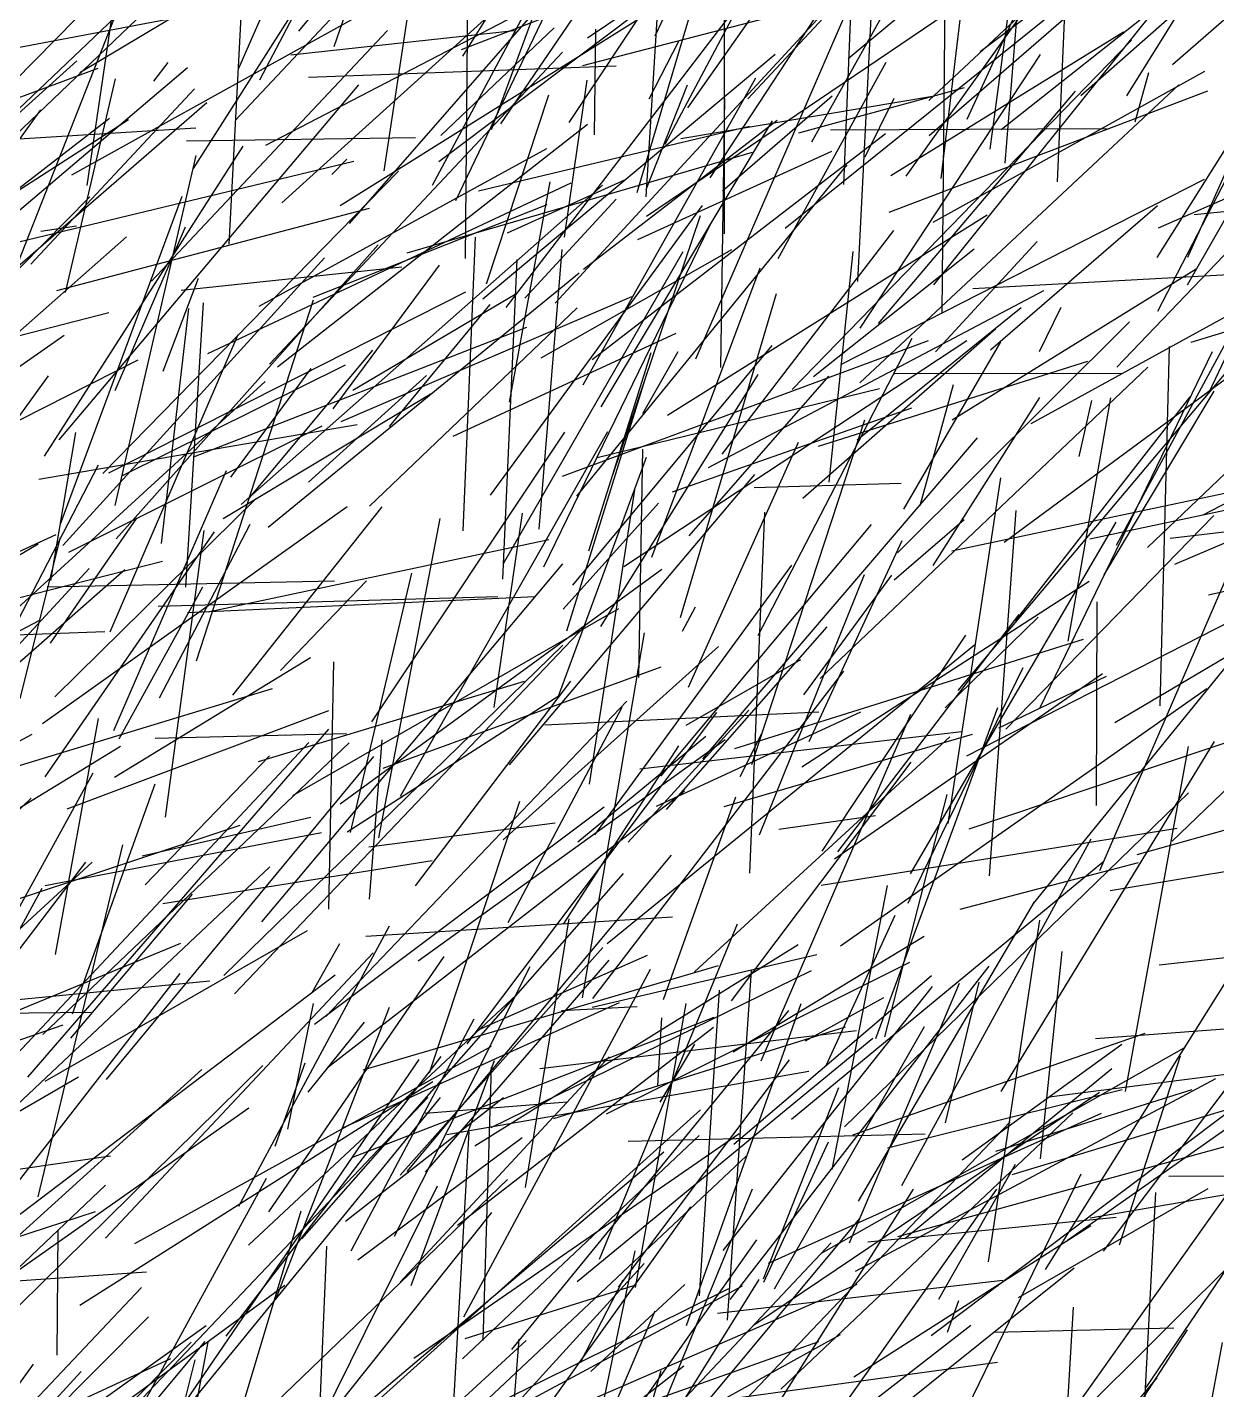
# Model space of a CAD drawing. Header units: metres. Extents: x 0 to 1019, y 0 to 619.
# Drawn here: x 125.5 to 190.2, y 409.9 to 483.9 of the extents above; entities that cross this region are included whole.
import ezdxf

# ---------------------------------------------------------------- set-up
doc = ezdxf.new("R2010")
doc.units = ezdxf.units.M

msp = doc.modelspace()

# ---------------------------------------------------------------- linework, layer by layer
at = {"color": 165}
for p, q in [((137.008, 481.69), (145.704, 501.375)), ((176.72, 440.348), (191.922, 445.455))]:
    msp.add_line(p, q, dxfattribs=at)
at = {"color": 198}
for p, q in [((140.286, 483.697), (155.189, 501.909)), ((143.218, 464.193), (152.068, 469.413))]:
    msp.add_line(p, q, dxfattribs=at)
at = {"color": 178}
for p, q in [((124.809, 480.964), (143.026, 499.521)), ((177.88, 466.37), (186.954, 474.216)), ((145.47, 418.197), (152.847, 432.86)), ((175.076, 414.777), (179.232, 422.113))]:
    msp.add_line(p, q, dxfattribs=at)
at = {"color": 220}
for p, q in [((159.652, 483.437), (167.076, 499.36)), ((161.144, 451.094), (161.837, 452.413))]:
    msp.add_line(p, q, dxfattribs=at)
at = {"color": 134}
for p, q in [((136.824, 478.834), (155.36, 498.587)), ((159.427, 408.782), (178.261, 411.345))]:
    msp.add_line(p, q, dxfattribs=at)
at = {"color": 149}
for p, q in [((142.206, 482.872), (147.587, 498.563)), ((185.751, 478.761), (186.485, 481.449)), ((141.74, 430.145), (158.108, 447.285))]:
    msp.add_line(p, q, dxfattribs=at)
at = {"color": 12}
for p, q in [((149.2, 482.344), (159.617, 499.129)), ((127.253, 461.494), (143.538, 480.783)), ((157.341, 459.577), (162.111, 473.673)), ((130.255, 443.142), (140.91, 449.65))]:
    msp.add_line(p, q, dxfattribs=at)
at = {"color": 245}
for p, q in [((161.425, 479.53), (174.824, 498.545)), ((128.779, 475.302), (130.874, 489.604)), ((168.738, 439.13), (176.531, 450.868)), ((117.023, 420.325), (128.307, 426.864))]:
    msp.add_line(p, q, dxfattribs=at)
at = {"color": 127}
for p, q in [((170.145, 482.216), (188.846, 497.781)), ((121.337, 470.784), (134.228, 481.725)), ((133.885, 469.613), (145.874, 470.894))]:
    msp.add_line(p, q, dxfattribs=at)
at = {"color": 97}
for p, q in [((182.788, 480.208), (202.632, 497.677)), ((150.744, 478.36), (156.101, 492.886)), ((124.078, 472.015), (143.263, 476.63)), ((154.449, 404.418), (169.722, 412.856))]:
    msp.add_line(p, q, dxfattribs=at)
at = {"color": 157}
for p, q in [((185.298, 480.181), (195.279, 496.273)), ((187.014, 473), (200.49, 478.916)), ((165.026, 458.897), (173.027, 459.127)), ((161.329, 445.98), (167.569, 449.543))]:
    msp.add_line(p, q, dxfattribs=at)
at = {"color": 92}
for p, q in [((178.687, 476.521), (180.204, 495.576)), ((114.433, 445.496), (126.16, 451.668)), ((173.412, 436.299), (179.65, 449.104)), ((131.1, 408.681), (147.282, 425.743))]:
    msp.add_line(p, q, dxfattribs=at)
at = {"color": 28}
for p, q in [((134.559, 476.226), (146.64, 495.241)), ((151.619, 472.733), (158.041, 475.641)), ((169.394, 438.703), (183.978, 448.783)), ((174.649, 412.795), (193.023, 426.629))]:
    msp.add_line(p, q, dxfattribs=at)
at = {"color": 8}
for p, q in [((176.613, 478.922), (184.077, 495.144)), ((157.012, 424.856), (173.496, 433.091)), ((149.326, 412.633), (158.493, 415.52)), ((132.104, 395.254), (135.349, 412.449))]:
    msp.add_line(p, q, dxfattribs=at)
at = {"color": 124}
for p, q in [((124.433, 477.632), (141.799, 494.237)), ((169.906, 475.36), (170.597, 491.968)), ((168.626, 448.507), (186.437, 465.443)), ((160.593, 458.659), (173.601, 463.225))]:
    msp.add_line(p, q, dxfattribs=at)
at = {"color": 185}
for p, q in [((144.913, 476.112), (147.612, 493.919)), ((170.626, 461.488), (179.556, 468.678))]:
    msp.add_line(p, q, dxfattribs=at)
at = {"color": 171}
for p, q in [((158.663, 474.935), (164.262, 493.739)), ((146.171, 471.648), (164.937, 477.126)), ((156.079, 442.765), (158.548, 458.774)), ((123.646, 440.607), (130.59, 444.828)), ((143.769, 427.235), (163.095, 432.909)), ((153.376, 427.312), (170.595, 429.373)), ((139.575, 404.289), (147.815, 420.939))]:
    msp.add_line(p, q, dxfattribs=at)
at = {"color": 82}
msp.add_line((164.693, 480.012), (177.414, 493.699), dxfattribs=at)
at = {"color": 21}
msp.add_line((175.2, 475.693), (177.355, 493.808), dxfattribs=at)
at = {"color": 83}
msp.add_line((143.031, 473.239), (160.064, 492.724), dxfattribs=at)
at = {"color": 223}
for p, q in [((160.191, 477.552), (168.506, 493.216)), ((119.547, 434.708), (137.092, 440.545)), ((159.031, 405.071), (170.774, 419.154)), ((156.307, 406.611), (158.571, 417.402))]:
    msp.add_line(p, q, dxfattribs=at)
at = {"color": 237}
for p, q in [((151.261, 478.658), (160.198, 491.792)), ((134.17, 477.745), (146.618, 477.911)), ((160.103, 431.07), (164.035, 442.088))]:
    msp.add_line(p, q, dxfattribs=at)
at = {"color": 156}
for p, q in [((163.421, 472.673), (163.426, 492.39)), ((173.295, 475.817), (182.597, 488.853)), ((170.676, 470.093), (171.491, 486.588)), ((148.664, 461.683), (160.799, 467.288)), ((144.247, 446.157), (154.731, 461.894)), ((161.789, 432.567), (175.674, 445.347)), ((123.677, 430.945), (135.438, 432.076)), ((139.04, 414.829), (145.201, 430.648))]:
    msp.add_line(p, q, dxfattribs=at)
at = {"color": 231}
for p, q in [((128.372, 481.451), (145.275, 491.559)), ((182.112, 450.546), (184.429, 463.762)), ((135.344, 452.144), (153.864, 456.06))]:
    msp.add_line(p, q, dxfattribs=at)
at = {"color": 86}
for p, q in [((138.152, 481.054), (143.63, 491.484)), ((189.435, 457.4), (194.12, 459.865))]:
    msp.add_line(p, q, dxfattribs=at)
at = {"color": 85}
for p, q in [((155.971, 483.335), (167.771, 491.306)), ((172.639, 453.868), (176.449, 457.162))]:
    msp.add_line(p, q, dxfattribs=at)
at = {"color": 20}
for p, q in [((159.155, 474.699), (160.166, 491.084)), ((136.682, 447.612), (144.8, 457.836)), ((158.819, 443.606), (176.314, 445.639))]:
    msp.add_line(p, q, dxfattribs=at)
at = {"color": 163}
msp.add_line((178.459, 478.35), (194.525, 491.069), dxfattribs=at)
at = {"color": 238}
for p, q in [((147.551, 475.322), (155.723, 490.617)), ((154.521, 402.903), (165.181, 418.01))]:
    msp.add_line(p, q, dxfattribs=at)
at = {"color": 98}
for p, q in [((168.173, 477.69), (175.436, 490.678)), ((143.479, 416.915), (152.414, 423.557))]:
    msp.add_line(p, q, dxfattribs=at)
at = {"color": 24}
for p, q in [((181.531, 475.5), (182.149, 490.313)), ((115.027, 460.647), (128.915, 474.686))]:
    msp.add_line(p, q, dxfattribs=at)
at = {"color": 168}
for p, q in [((188.603, 471.412), (197.213, 490.675)), ((148.815, 474.499), (155.485, 488.429)), ((119.474, 447.296), (138.443, 464.664))]:
    msp.add_line(p, q, dxfattribs=at)
at = {"color": 115}
for p, q in [((147.884, 476.612), (165.173, 489.613)), ((169.103, 459.175), (170.406, 471.717))]:
    msp.add_line(p, q, dxfattribs=at)
at = {"color": 66}
for p, q in [((162.632, 475.733), (172.162, 490.249)), ((155.713, 481.83), (166.837, 484.706)), ((131.466, 408.43), (138.511, 421.352))]:
    msp.add_line(p, q, dxfattribs=at)
at = {"color": 138}
for p, q in [((174.809, 469.91), (190.877, 489.908)), ((127.443, 455.743), (141.675, 471.379)), ((143.916, 434.516), (160.589, 435.552)), ((164.999, 413.363), (183.802, 426.03)), ((114.497, 395.712), (128.448, 410.842))]:
    msp.add_line(p, q, dxfattribs=at)
at = {"color": 212}
for p, q in [((177.326, 482.589), (186.658, 489.632)), ((145.793, 421.509), (156.8, 433.89)), ((148.183, 401.066), (161.582, 419.803))]:
    msp.add_line(p, q, dxfattribs=at)
at = {"color": 67}
msp.add_line((118.339, 473.09), (135.306, 489.233), dxfattribs=at)
at = {"color": 188}
for p, q in [((136.493, 472.121), (137.375, 488.952)), ((139.672, 424.026), (141.075, 430.853))]:
    msp.add_line(p, q, dxfattribs=at)
at = {"color": 208}
msp.add_line((154.966, 478.735), (161.692, 488.836), dxfattribs=at)
at = {"color": 161}
msp.add_line((177.86, 477.282), (179.434, 488.915), dxfattribs=at)
at = {"color": 221}
for p, q in [((166.725, 472.992), (186.321, 488.765)), ((136.781, 431.379), (155.85, 451.373)), ((157.047, 434.101), (177.009, 450.338)), ((124.966, 428.103), (140.816, 445.037))]:
    msp.add_line(p, q, dxfattribs=at)
at = {"color": 129}
for p, q in [((123.713, 467.816), (131.524, 487.639)), ((187.779, 481.883), (193.365, 486.773)), ((154.662, 435.166), (160.932, 444.852)), ((148.957, 407.854), (164.589, 422.553))]:
    msp.add_line(p, q, dxfattribs=at)
at = {"color": 173}
for p, q in [((174.548, 478.03), (185.564, 487.568)), ((138.674, 465.598), (154.605, 482.552)), ((114.785, 458.308), (130.909, 472.51)), ((179.243, 451.641), (188.736, 463.822)), ((170.454, 410.55), (183.327, 418.784))]:
    msp.add_line(p, q, dxfattribs=at)
at = {"color": 189}
for p, q in [((127.93, 475.881), (147.708, 486.867)), ((168.696, 417.27), (188.401, 428.442))]:
    msp.add_line(p, q, dxfattribs=at)
at = {"color": 39}
for p, q in [((151.543, 468.681), (165.716, 487.155)), ((132.906, 465.213), (134.823, 470.279)), ((163.409, 441.562), (176.903, 445.479))]:
    msp.add_line(p, q, dxfattribs=at)
at = {"color": 72}
for p, q in [((174.534, 479.924), (182.018, 486.928)), ((140.808, 459.188), (147.22, 464.976))]:
    msp.add_line(p, q, dxfattribs=at)
at = {"color": 133}
for p, q in [((186.984, 468.472), (196.346, 486.634)), ((189.728, 453.062), (209.586, 457.559)), ((167.617, 443.703), (183.247, 453.812)), ((140.778, 426.022), (143.839, 429.837))]:
    msp.add_line(p, q, dxfattribs=at)
at = {"color": 190}
for p, q in [((138.489, 477.504), (155.624, 486.413)), ((141.053, 469.235), (153.779, 474.268)), ((126.785, 450.427), (131.471, 457.229))]:
    msp.add_line(p, q, dxfattribs=at)
at = {"color": 59}
for p, q in [((142.525, 474.223), (161.701, 486.219)), ((162.245, 444.142), (177.182, 461.593)), ((127.968, 430.285), (132.47, 442.792)), ((147.157, 421.689), (157.156, 433.199)), ((159.92, 425.476), (161.815, 428.64))]:
    msp.add_line(p, q, dxfattribs=at)
at = {"color": 105}
msp.add_line((149.34, 471.349), (149.476, 485.839), dxfattribs=at)
at = {"color": 74}
for p, q in [((159.175, 473.646), (177.518, 486.048)), ((175.578, 440.627), (178.442, 459.428)), ((163.734, 414.765), (177.804, 432.875)), ((150.301, 412.527), (150.745, 427.391))]:
    msp.add_line(p, q, dxfattribs=at)
at = {"color": 172}
for p, q in [((175.251, 468.399), (175.417, 486.396)), ((153.345, 456.634), (154.589, 471.839)), ((171.64, 428.939), (178.286, 446.935)), ((132.467, 445.272), (142.864, 445.531)), ((147.386, 427.079), (152.284, 441.844)), ((182.058, 417.989), (201.55, 431.68)), ((186.037, 404.928), (186.861, 420.571))]:
    msp.add_line(p, q, dxfattribs=at)
at = {"color": 242}
for p, q in [((124.719, 482.753), (139.478, 485.558)), ((153.599, 454.591), (162.633, 473.177)), ((168.527, 461.133), (183.167, 465.752))]:
    msp.add_line(p, q, dxfattribs=at)
at = {"color": 77}
for p, q in [((139.356, 474.366), (151.894, 485.711)), ((116.652, 477.311), (134.679, 478.45)), ((155.751, 470.76), (166.279, 478.865)), ((127.305, 456.871), (133.938, 474.724)), ((180.099, 462.374), (191.276, 468.522)), ((111.585, 456.03), (127.522, 467.175)), ((146.52, 405.911), (164.399, 415.505))]:
    msp.add_line(p, q, dxfattribs=at)
at = {"color": 69}
for p, q in [((149.115, 482.707), (155.47, 485.152)), ((165.558, 415.695), (169.072, 423.325))]:
    msp.add_line(p, q, dxfattribs=at)
at = {"color": 175}
for p, q in [((154.212, 468.91), (169.682, 485.659)), ((142.069, 475.909), (142.878, 476.737))]:
    msp.add_line(p, q, dxfattribs=at)
at = {"color": 240}
for p, q in [((161.865, 465.893), (170.034, 484.721)), ((137.601, 458.324), (144.304, 466.362)), ((127.674, 441.434), (141.916, 446.77)), ((158.179, 439.625), (164.746, 446.785))]:
    msp.add_line(p, q, dxfattribs=at)
at = {"color": 18}
for p, q in [((132.263, 470.105), (145.098, 483.738)), ((120.757, 460.364), (131.538, 465.826)), ((172.655, 465.095), (184.976, 465.108))]:
    msp.add_line(p, q, dxfattribs=at)
at = {"color": 180}
for p, q in [((139.848, 482.414), (151.976, 483.732)), ((139.126, 465.454), (155.965, 478.649)), ((154.845, 451.105), (159.209, 465.133)), ((122.514, 430.419), (128.698, 438.531)), ((170.398, 423.718), (186.283, 429.241))]:
    msp.add_line(p, q, dxfattribs=at)
at = {"color": 57}
for p, q in [((147.999, 478.023), (154.157, 483.88)), ((172.363, 473.861), (189.697, 480.453)), ((187.11, 447.028), (187.615, 466.567)), ((184.636, 446.119), (200.893, 455.734)), ((183.65, 441.601), (183.68, 452.681))]:
    msp.add_line(p, q, dxfattribs=at)
at = {"color": 34}
msp.add_line((156.349, 478.061), (156.43, 483.809), dxfattribs=at)
at = {"color": 111}
for p, q in [((172.471, 475.854), (185.109, 483.667)), ((129.62, 459.649), (145.705, 476.08)), ((153.449, 465.94), (163.814, 471.827)), ((155.449, 439.627), (162.397, 445.382))]:
    msp.add_line(p, q, dxfattribs=at)
at = {"color": 155}
for p, q in [((186.944, 471.391), (194.696, 483.722)), ((143.083, 440.134), (146.419, 454.229)), ((146.169, 421.708), (160.535, 438.911)), ((147.608, 407.418), (163.656, 415.348))]:
    msp.add_line(p, q, dxfattribs=at)
at = {"color": 65}
for p, q in [((159.319, 480.016), (160.929, 483.156)), ((140.809, 481.196), (157.534, 481.811)), ((134.601, 460.572), (152.674, 467.602)), ((127.768, 455.375), (141.54, 462.247)), ((134.115, 409.192), (146.821, 427.802))]:
    msp.add_line(p, q, dxfattribs=at)
at = {"color": 204}
for p, q in [((167.093, 464.225), (185.545, 483.216)), ((163.802, 430.992), (173.56, 443.964)), ((120.371, 405.572), (133.317, 411.555))]:
    msp.add_line(p, q, dxfattribs=at)
at = {"color": 228}
for p, q in [((188.585, 469.908), (196.088, 483.023)), ((144.87, 443.643), (159.978, 449.147))]:
    msp.add_line(p, q, dxfattribs=at)
at = {"color": 227}
for p, q in [((189.774, 464.068), (198.718, 483.045)), ((174.76, 454.66), (180.57, 463.782)), ((126.495, 443.159), (135.687, 456.489)), ((169.734, 433.985), (189.635, 447.962))]:
    msp.add_line(p, q, dxfattribs=at)
at = {"color": 43}
for p, q in [((150.288, 469.155), (166.17, 482.449)), ((173.104, 401.678), (182.81, 421.583)), ((177.631, 396.266), (188.59, 413.116))]:
    msp.add_line(p, q, dxfattribs=at)
at = {"color": 104}
for p, q in [((170.788, 467.554), (180.592, 482.422)), ((118.911, 396.816), (134.43, 412.438)), ((159.113, 409.133), (168.553, 412.484))]:
    msp.add_line(p, q, dxfattribs=at)
at = {"color": 206}
for p, q in [((184.742, 465.436), (201.039, 482.462)), ((142.138, 463.178), (147.932, 470.985)), ((120.23, 409.669), (138.319, 427.477)), ((173.22, 418.066), (184.473, 427.311))]:
    msp.add_line(p, q, dxfattribs=at)
at = {"color": 6}
for p, q in [((114.006, 469.309), (128.208, 482.081)), ((177.835, 437.78), (179.279, 457.639))]:
    msp.add_line(p, q, dxfattribs=at)
at = {"color": 177}
for p, q in [((118.767, 477.783), (129.377, 481.683)), ((158.985, 462.925), (160.907, 466.295)), ((163.583, 413.635), (164.893, 432.619))]:
    msp.add_line(p, q, dxfattribs=at)
at = {"color": 118}
for p, q in [((132.4, 480.976), (133.175, 481.998)), ((155.179, 453.582), (166.005, 466.616)), ((149.252, 413.818), (159.398, 432.705))]:
    msp.add_line(p, q, dxfattribs=at)
at = {"color": 181}
for p, q in [((166.346, 471.347), (172.207, 482.006)), ((136.205, 432.366), (154.636, 450.324)), ((114.707, 425.281), (127.46, 429.683))]:
    msp.add_line(p, q, dxfattribs=at)
at = {"color": 54}
msp.add_line((174.767, 473.314), (189.53, 481.526), dxfattribs=at)
at = {"color": 152}
for p, q in [((127.597, 469.502), (130.315, 481.11)), ((134.216, 452.104), (153.129, 452.961))]:
    msp.add_line(p, q, dxfattribs=at)
at = {"color": 106}
for p, q in [((154.727, 472.496), (155.947, 481.034)), ((130.295, 464.159), (134.12, 473.067))]:
    msp.add_line(p, q, dxfattribs=at)
at = {"color": 3}
for p, q in [((155.733, 464.475), (165.124, 481.156)), ((167.737, 447.619), (172.517, 454.132))]:
    msp.add_line(p, q, dxfattribs=at)
at = {"color": 23}
for p, q in [((159.163, 475.083), (161.403, 480.773)), ((151.395, 439.735), (163.096, 450.258)), ((153.66, 445.986), (168.548, 446.697))]:
    msp.add_line(p, q, dxfattribs=at)
at = {"color": 229}
for p, q in [((167.456, 478.178), (176.459, 480.634)), ((150.04, 475.017), (164.781, 478.537)), ((141.123, 429.731), (156.88, 441.542)), ((150.034, 429.416), (159.233, 433.482)), ((148.332, 423.732), (168.007, 427.161))]:
    msp.add_line(p, q, dxfattribs=at)
at = {"color": 25}
for p, q in [((170.777, 464.59), (188.119, 480.783)), ((165.251, 450.847), (173.629, 467.002))]:
    msp.add_line(p, q, dxfattribs=at)
at = {"color": 45}
for p, q in [((125.702, 471.038), (134.602, 480.561)), ((118.224, 451.158), (132.864, 454.887))]:
    msp.add_line(p, q, dxfattribs=at)
at = {"color": 196}
for p, q in [((150.482, 469.972), (153.872, 480.242)), ((141.249, 404.693), (141.798, 417.659))]:
    msp.add_line(p, q, dxfattribs=at)
at = {"color": 251}
for p, q in [((161.037, 477.867), (174.844, 480.19)), ((184.055, 454.147), (190.045, 464.122)), ((175.77, 455.448), (192.082, 458.899)), ((169.266, 421.825), (172.286, 437.259)), ((172.29, 423.005), (185.035, 426.17))]:
    msp.add_line(p, q, dxfattribs=at)
at = {"color": 150}
for p, q in [((163.228, 465.414), (163.429, 480.044)), ((171.072, 476.861), (172.65, 480.05)), ((159.718, 441.566), (170.839, 446.698)), ((125.538, 426.84), (141.916, 445.76)), ((148.498, 405.5), (149.529, 423.868))]:
    msp.add_line(p, q, dxfattribs=at)
at = {"color": 99}
for p, q in [((163.307, 475.023), (169.278, 480.181)), ((185.857, 438.95), (201.573, 443.347))]:
    msp.add_line(p, q, dxfattribs=at)
at = {"color": 199}
for p, q in [((171.787, 467.807), (182.504, 480.445)), ((138.273, 435.289), (154.629, 454.746)), ((136.323, 412.761), (148.017, 427.973))]:
    msp.add_line(p, q, dxfattribs=at)
at = {"color": 90}
for p, q in [((121.9, 473.386), (126.252, 479.429)), ((174.058, 457.919), (175.861, 464.5))]:
    msp.add_line(p, q, dxfattribs=at)
at = {"color": 210}
msp.add_line((122.082, 468.408), (135.274, 479.814), dxfattribs=at)
at = {"color": 158}
for p, q in [((111.71, 466.488), (131.01, 478.904)), ((157.949, 454.594), (176.587, 466.891)), ((151.852, 412.045), (166.925, 430.461))]:
    msp.add_line(p, q, dxfattribs=at)
at = {"color": 224}
for p, q in [((112.431, 465.432), (129.976, 478.961)), ((163.047, 414.009), (178.552, 415.804))]:
    msp.add_line(p, q, dxfattribs=at)
at = {"color": 91}
for p, q in [((156.707, 463.28), (166.028, 478.831)), ((180.548, 466.281), (181.716, 468.698)), ((176.595, 444.304), (194.341, 453.377)), ((143.237, 408.073), (162.115, 425.073))]:
    msp.add_line(p, q, dxfattribs=at)
at = {"color": 211}
msp.add_line((169.188, 478.337), (184.182, 478.413), dxfattribs=at)
at = {"color": 219}
for p, q in [((156.221, 465.853), (172.171, 478.128)), ((181.071, 425.768), (200.633, 428.284)), ((155.584, 411.33), (157.919, 415.833))]:
    msp.add_line(p, q, dxfattribs=at)
at = {"color": 239}
for p, q in [((126.452, 460.603), (137.26, 477.45)), ((151.374, 453.903), (152.152, 471.283)), ((187.902, 454.734), (205.678, 462.317)), ((149.429, 428.65), (162.994, 446.673))]:
    msp.add_line(p, q, dxfattribs=at)
at = {"color": 37}
for p, q in [((130.297, 457.919), (134.692, 476.932)), ((170.213, 417.845), (176.193, 431.959))]:
    msp.add_line(p, q, dxfattribs=at)
at = {"color": 226}
for p, q in [((138.117, 468.742), (153.753, 477.317)), ((132.7, 447.462), (137.634, 456.9)), ((187.765, 439.671), (195.089, 446.716))]:
    msp.add_line(p, q, dxfattribs=at)
at = {"color": 170}
for p, q in [((158.704, 472.367), (169.258, 477.169)), ((121.339, 444.585), (129.389, 460.121)), ((130.512, 445.226), (135.059, 453.5)), ((161.009, 409.123), (169.225, 417.84))]:
    msp.add_line(p, q, dxfattribs=at)
at = {"color": 84}
for p, q in [((155.389, 458.431), (170.083, 476.441)), ((156.254, 431.123), (169.899, 448.918)), ((151.214, 399.706), (152.26, 412.602))]:
    msp.add_line(p, q, dxfattribs=at)
at = {"color": 195}
msp.add_line((135.325, 466.173), (155.083, 475.462), dxfattribs=at)
at = {"color": 109}
for p, q in [((151.725, 463.539), (153.943, 475.505)), ((183.594, 428.952), (192.919, 429.643))]:
    msp.add_line(p, q, dxfattribs=at)
at = {"color": 140}
for p, q in [((169.753, 465.587), (189.524, 475.652)), ((144.128, 457.874), (155.401, 468.668)), ((182.708, 460.573), (183.398, 463.625))]:
    msp.add_line(p, q, dxfattribs=at)
at = {"color": 75}
for p, q in [((137.144, 457.974), (156.78, 475.33)), ((174.882, 466.268), (180.415, 472.257))]:
    msp.add_line(p, q, dxfattribs=at)
at = {"color": 148}
for p, q in [((188.949, 473.731), (203.971, 475.286)), ((160.275, 441.398), (169.007, 451.319))]:
    msp.add_line(p, q, dxfattribs=at)
at = {"color": 201}
for p, q in [((127.122, 469.608), (144.115, 474.069)), ((139.943, 442.148), (157.679, 452.314)), ((136.913, 407.934), (140.397, 419.57))]:
    msp.add_line(p, q, dxfattribs=at)
at = {"color": 16}
msp.add_line((150.698, 458.485), (162.23, 474.225), dxfattribs=at)
at = {"color": 35}
msp.add_line((152.569, 469.191), (157.526, 474.562), dxfattribs=at)
at = {"color": 117}
msp.add_line((160.323, 462.832), (177.694, 473.707), dxfattribs=at)
at = {"color": 58}
for p, q in [((126.256, 472.824), (128.191, 473.122)), ((186.417, 455.629), (201.834, 470.366)), ((137.535, 417.717), (152.118, 431.318))]:
    msp.add_line(p, q, dxfattribs=at)
at = {"color": 232}
msp.add_line((149.207, 456.539), (149.887, 472.503), dxfattribs=at)
at = {"color": 137}
for p, q in [((163.295, 460.703), (172.617, 472.863)), ((167.671, 458.322), (178.174, 467.545)), ((153.014, 398.69), (159.658, 414.139))]:
    msp.add_line(p, q, dxfattribs=at)
at = {"color": 47}
msp.add_line((130.343, 456.104), (144.596, 472.081), dxfattribs=at)
at = {"color": 116}
msp.add_line((168.263, 464.922), (176.994, 471.872), dxfattribs=at)
at = {"color": 2}
msp.add_line((151.406, 454.763), (161.172, 471.715), dxfattribs=at)
at = {"color": 31}
for p, q in [((138.618, 456.73), (155.51, 470.557)), ((178.71, 445.763), (190.016, 457.374)), ((159.961, 443.196), (171.411, 456.89))]:
    msp.add_line(p, q, dxfattribs=at)
at = {"color": 29}
for p, q in [((159.473, 455.111), (165.365, 470.835)), ((178.622, 455.928), (196.125, 468.841)), ((161.499, 456.269), (169.1, 464.948)), ((130.217, 445.692), (136.338, 459.814))]:
    msp.add_line(p, q, dxfattribs=at)
at = {"color": 236}
for p, q in [((175.797, 462.57), (189.06, 470.774)), ((184.393, 436.988), (201.962, 439.904)), ((124.344, 424.763), (138.698, 438.281))]:
    msp.add_line(p, q, dxfattribs=at)
at = {"color": 225}
for p, q in [((176.92, 469.707), (195.746, 470.742)), ((143.123, 417.41), (149.809, 430.023)), ((138.997, 423.101), (140.619, 427.631)), ((179.063, 421.547), (193.476, 425.914))]:
    msp.add_line(p, q, dxfattribs=at)
at = {"color": 216}
for p, q in [((129.946, 459.683), (149.356, 469.523)), ((170.728, 408.63), (176.82, 413.368))]:
    msp.add_line(p, q, dxfattribs=at)
at = {"color": 183}
for p, q in [((162.551, 459.981), (180.783, 469.61)), ((186.339, 409.984), (198.758, 428.286))]:
    msp.add_line(p, q, dxfattribs=at)
at = {"color": 95}
for p, q in [((188.786, 466.796), (198.471, 469.726)), ((130.654, 459.528), (142.822, 465.553)), ((122.007, 447.09), (128.882, 454.485)), ((148.494, 405.144), (159.051, 416.711)), ((178.063, 412.984), (187.853, 413.225))]:
    msp.add_line(p, q, dxfattribs=at)
at = {"color": 207}
for p, q in [((134.128, 453.468), (135.09, 468.924)), ((164.798, 437.938), (165.612, 457.562)), ((167.056, 424.556), (184.046, 438.584))]:
    msp.add_line(p, q, dxfattribs=at)
at = {"color": 145}
for p, q in [((134.716, 449.472), (141.082, 469.088)), ((149.845, 423.119), (167.426, 434.061))]:
    msp.add_line(p, q, dxfattribs=at)
at = {"color": 42}
for p, q in [((142.574, 462.473), (158.384, 469.278)), ((158.763, 448.571), (158.981, 460.985))]:
    msp.add_line(p, q, dxfattribs=at)
at = {"color": 214}
for p, q in [((145.211, 462.202), (150.686, 468.832)), ((156.492, 460.528), (171.84, 464.284)), ((156.218, 430.649), (168.439, 433.52)), ((159.797, 426.371), (160.009, 430.061)), ((120.736, 413.345), (137.568, 425.174))]:
    msp.add_line(p, q, dxfattribs=at)
at = {"color": 73}
for p, q in [((161.021, 451.827), (166.243, 469.443)), ((162.883, 403.611), (173.687, 420.76))]:
    msp.add_line(p, q, dxfattribs=at)
at = {"color": 119}
for p, q in [((121.406, 466.219), (129.95, 468.4)), ((132.628, 452.451), (151.102, 452.978)), ((166.373, 440.321), (171.621, 441.06))]:
    msp.add_line(p, q, dxfattribs=at)
at = {"color": 179}
for p, q in [((132.81, 455.846), (134.301, 468.615)), ((173.16, 457.715), (178.441, 466.808)), ((152.599, 420.844), (154.977, 435.444)), ((157.651, 415.426), (166.956, 427.786))]:
    msp.add_line(p, q, dxfattribs=at)
at = {"color": 14}
msp.add_line((184.726, 455.766), (191.538, 468.378), dxfattribs=at)
at = {"color": 200}
for p, q in [((172.828, 455.334), (185.434, 467.893)), ((178.173, 422.822), (188.839, 426.171)), ((147.153, 424.891), (154.862, 425.508))]:
    msp.add_line(p, q, dxfattribs=at)
at = {"color": 218}
for p, q in [((130.029, 451.041), (136.977, 467.209)), ((142.814, 419.019), (151.397, 425.738)), ((175.189, 400.988), (194.364, 420.106))]:
    msp.add_line(p, q, dxfattribs=at)
at = {"color": 102}
for p, q in [((154.605, 459.515), (174.515, 466.885)), ((165.81, 416.728), (183.91, 424.885)), ((159.259, 406.957), (164.943, 420.769))]:
    msp.add_line(p, q, dxfattribs=at)
at = {"color": 101}
msp.add_line((156.042, 455.454), (159.425, 466.23), dxfattribs=at)
at = {"color": 64}
msp.add_line((176.118, 447.863), (191.378, 465.967), dxfattribs=at)
at = {"color": 247}
msp.add_line((180.582, 446.93), (189.948, 466.286), dxfattribs=at)
at = {"color": 249}
for p, q in [((136.584, 459.458), (140.944, 465.37)), ((161.471, 448.035), (167.449, 461.353))]:
    msp.add_line(p, q, dxfattribs=at)
at = {"color": 48}
msp.add_line((114.065, 447.491), (126.66, 464.97), dxfattribs=at)
at = {"color": 147}
for p, q in [((156.702, 451.338), (165.244, 465.039)), ((154.335, 447.413), (159.179, 460.55)), ((176.226, 435.97), (185.925, 438.519))]:
    msp.add_line(p, q, dxfattribs=at)
at = {"color": 243}
for p, q in [((136.156, 457.21), (147.509, 464.019)), ((180.225, 436.292), (191.915, 450.666))]:
    msp.add_line(p, q, dxfattribs=at)
at = {"color": 113}
msp.add_line((126.144, 459.344), (143.444, 462.317), dxfattribs=at)
at = {"color": 128}
msp.add_line((164.911, 443.833), (171.041, 462.581), dxfattribs=at)
at = {"color": 253}
for p, q in [((126.789, 453.836), (128.153, 461.875)), ((126.593, 453.497), (142.213, 453.829))]:
    msp.add_line(p, q, dxfattribs=at)
at = {"color": 61}
for p, q in [((145.806, 442.125), (157.077, 461.938)), ((156.624, 416.949), (164.133, 435.171))]:
    msp.add_line(p, q, dxfattribs=at)
at = {"color": 5}
msp.add_line((183.29, 456.096), (201.802, 460.04), dxfattribs=at)
at = {"color": 46}
msp.add_line((151.723, 443.816), (165.067, 459.592), dxfattribs=at)
at = {"color": 7}
for p, q in [((126.334, 446.064), (142.908, 457.858)), ((185.227, 426.057), (188.639, 444.821))]:
    msp.add_line(p, q, dxfattribs=at)
at = {"color": 121}
for p, q in [((127.014, 447.508), (137.965, 458.295)), ((139.273, 448.942), (143.965, 453.83)), ((132.886, 436.277), (147.529, 438.612))]:
    msp.add_line(p, q, dxfattribs=at)
at = {"color": 51}
for p, q in [((154.649, 452.281), (159.827, 458.042)), ((187.652, 456.143), (200.504, 457.662))]:
    msp.add_line(p, q, dxfattribs=at)
at = {"color": 213}
msp.add_line((144.635, 439.847), (147.969, 457.211), dxfattribs=at)
at = {"color": 52}
msp.add_line((150.888, 446.931), (152.438, 457.497), dxfattribs=at)
at = {"color": 174}
for p, q in [((173.525, 437.903), (184.707, 457.008)), ((166.143, 415.33), (174.294, 429.606))]:
    msp.add_line(p, q, dxfattribs=at)
at = {"color": 176}
msp.add_line((108.124, 447.614), (127.089, 456.34), dxfattribs=at)
at = {"color": 41}
msp.add_line((133.031, 440.98), (135.127, 456.552), dxfattribs=at)
at = {"color": 108}
msp.add_line((109.131, 445.864), (126.109, 455.833), dxfattribs=at)
at = {"color": 244}
msp.add_line((125.126, 447.424), (127.326, 456.175), dxfattribs=at)
at = {"color": 32}
msp.add_line((168.023, 445.093), (173.081, 456.014), dxfattribs=at)
at = {"color": 135}
msp.add_line((183.831, 438.085), (191.17, 455.026), dxfattribs=at)
at = {"color": 10}
msp.add_line((111.548, 437.538), (130.821, 454.43), dxfattribs=at)
at = {"color": 107}
msp.add_line((142.528, 441.707), (160.007, 454.458), dxfattribs=at)
at = {"color": 182}
msp.add_line((156.364, 440.015), (167.078, 454.675), dxfattribs=at)
at = {"color": 192}
msp.add_line((165.327, 440.009), (171.031, 454.164), dxfattribs=at)
at = {"color": 27}
for p, q in [((169.587, 439.085), (179.442, 451.984)), ((165.544, 415.883), (169.644, 426.276)), ((147.926, 400.866), (161.21, 411.151)), ((179.416, 401.563), (186.941, 410.499))]:
    msp.add_line(p, q, dxfattribs=at)
at = {"color": 255}
for p, q in [((175.419, 446.91), (180.466, 451.849)), ((151.661, 435.259), (157.849, 446.955)), ((148.9, 418.804), (162.818, 429.555)), ((170.548, 416.292), (190.135, 426.779))]:
    msp.add_line(p, q, dxfattribs=at)
at = {"color": 162}
msp.add_line((120.982, 450.741), (129.733, 451.074), dxfattribs=at)
at = {"color": 76}
for p, q in [((155.701, 431.161), (159.068, 451.003)), ((121.277, 402.175), (139.516, 415.536))]:
    msp.add_line(p, q, dxfattribs=at)
at = {"color": 89}
for p, q in [((163.987, 444.704), (182.935, 450.657)), ((129.824, 426.709), (144.352, 444.271)), ((171.215, 417.896), (184.713, 419.242)), ((156.147, 410.847), (161.255, 415.581))]:
    msp.add_line(p, q, dxfattribs=at)
at = {"color": 197}
for p, q in [((141.917, 435.978), (142.177, 449.411)), ((138.085, 444.004), (152.554, 448.362)), ((113.403, 393.924), (125.844, 411.248))]:
    msp.add_line(p, q, dxfattribs=at)
at = {"color": 191}
for p, q in [((146.628, 437.245), (155.069, 448.372)), ((168.944, 427.47), (172.698, 435.65))]:
    msp.add_line(p, q, dxfattribs=at)
at = {"color": 53}
msp.add_line((178.333, 445.838), (184.187, 448.631), dxfattribs=at)
at = {"color": 125}
msp.add_line((122.123, 442.887), (138.841, 447.966), dxfattribs=at)
at = {"color": 81}
for p, q in [((142.913, 440.183), (154.433, 447.582)), ((184.027, 417.386), (196.793, 434.339)), ((169.56, 408.506), (178.224, 420.755)), ((179.41, 414.86), (189.715, 420.785))]:
    msp.add_line(p, q, dxfattribs=at)
at = {"color": 30}
for p, q in [((165.411, 427.74), (173.541, 446.571)), ((187.055, 432.943), (204.35, 434.849)), ((121.422, 404.533), (131.73, 415.41))]:
    msp.add_line(p, q, dxfattribs=at)
at = {"color": 151}
msp.add_line((127.046, 433.505), (129.379, 446.341), dxfattribs=at)
at = {"color": 154}
for p, q in [((121.356, 443.107), (125.773, 445.482)), ((126.367, 429.168), (143.011, 445.009))]:
    msp.add_line(p, q, dxfattribs=at)
at = {"color": 164}
msp.add_line((144.119, 436.525), (144.81, 445.185), dxfattribs=at)
at = {"color": 50}
for p, q in [((146.765, 433.171), (163.461, 445.201)), ((140.447, 418.051), (157.936, 437.921)), ((138.653, 419.524), (148.182, 433.41))]:
    msp.add_line(p, q, dxfattribs=at)
at = {"color": 70}
for p, q in [((164.279, 443.195), (165.446, 445.518)), ((175.437, 424.369), (177.269, 432.012)), ((166.479, 409.877), (182.365, 424.905)), ((172.838, 418.178), (190.691, 423.09))]:
    msp.add_line(p, q, dxfattribs=at)
at = {"color": 15}
for p, q in [((178.463, 426.072), (190.058, 445.094)), ((131.924, 437.292), (138.677, 444.316))]:
    msp.add_line(p, q, dxfattribs=at)
at = {"color": 103}
for p, q in [((124.403, 434.838), (129.102, 443.386)), ((176.34, 422.352), (185.016, 428.631))]:
    msp.add_line(p, q, dxfattribs=at)
at = {"color": 144}
msp.add_line((141.832, 427.37), (161.242, 442.402), dxfattribs=at)
at = {"color": 130}
for p, q in [((169.946, 424.15), (188.651, 442.304)), ((173.061, 420.963), (183.347, 439.799)), ((113.296, 414.349), (129.214, 419.546))]:
    msp.add_line(p, q, dxfattribs=at)
at = {"color": 100}
for p, q in [((172.137, 429.038), (175.519, 442.21)), ((161.352, 413.34), (167.585, 430.839))]:
    msp.add_line(p, q, dxfattribs=at)
at = {"color": 187}
for p, q in [((115.162, 431.923), (125.721, 442.013)), ((127.889, 428.955), (134.5, 436.792)), ((167.814, 428.821), (172.085, 431.181))]:
    msp.add_line(p, q, dxfattribs=at)
at = {"color": 40}
for p, q in [((131.753, 438.865), (140.929, 440.977)), ((163.889, 428.213), (174.282, 434.508))]:
    msp.add_line(p, q, dxfattribs=at)
at = {"color": 26}
for p, q in [((144.078, 439.358), (154.212, 440.663)), ((155.404, 415.738), (171.492, 428.964))]:
    msp.add_line(p, q, dxfattribs=at)
at = {"color": 136}
for p, q in [((126.479, 437.259), (141.512, 440.147)), ((163.933, 423.195), (174.676, 432.364))]:
    msp.add_line(p, q, dxfattribs=at)
at = {"color": 230}
msp.add_line((168.672, 437.285), (188.033, 440.372), dxfattribs=at)
at = {"color": 194}
msp.add_line((126.098, 420.334), (130.715, 439.467), dxfattribs=at)
at = {"color": 38}
msp.add_line((121.742, 431.798), (129.035, 438.529), dxfattribs=at)
at = {"color": 209}
msp.add_line((121.501, 428.292), (126.327, 437.123), dxfattribs=at)
at = {"color": 143}
msp.add_line((170.705, 420.112), (180.279, 436.377), dxfattribs=at)
at = {"color": 114}
msp.add_line((126.481, 426.628), (140.744, 434.809), dxfattribs=at)
at = {"color": 11}
msp.add_line((137.019, 419.826), (145.209, 435.067), dxfattribs=at)
at = {"color": 4}
msp.add_line((177.764, 416.805), (180.562, 435.38), dxfattribs=at)
at = {"color": 167}
for p, q in [((123.757, 429.958), (133.87, 434.135)), ((143.603, 408.792), (160.12, 422.781))]:
    msp.add_line(p, q, dxfattribs=at)
at = {"color": 79}
for p, q in [((141.001, 431.439), (142.5, 434.11)), ((142.702, 424.116), (157.714, 430.901)), ((141.122, 407.406), (150.765, 419.484))]:
    msp.add_line(p, q, dxfattribs=at)
at = {"color": 160}
for p, q in [((129.761, 418.097), (144.321, 433.593)), ((133.286, 406.129), (134.649, 411.476))]:
    msp.add_line(p, q, dxfattribs=at)
at = {"color": 120}
msp.add_line((180.595, 422.407), (181.773, 433.671), dxfattribs=at)
at = {"color": 254}
msp.add_line((180.876, 416.394), (191.458, 433.266), dxfattribs=at)
at = {"color": 131}
msp.add_line((150.739, 424.101), (168.144, 432.638), dxfattribs=at)
at = {"color": 222}
msp.add_line((123.079, 418.674), (133.827, 432.478), dxfattribs=at)
at = {"color": 9}
for p, q in [((124.252, 418.737), (142.259, 432.412)), ((125.282, 400.638), (135.191, 412.48))]:
    msp.add_line(p, q, dxfattribs=at)
at = {"color": 202}
for p, q in [((163.355, 417.417), (174.734, 431.771)), ((146.383, 415.512), (150.92, 427.746)), ((146.536, 411.579), (164.209, 423.774))]:
    msp.add_line(p, q, dxfattribs=at)
at = {"color": 184}
for p, q in [((162.064, 414.953), (163.141, 431.571)), ((181.314, 396.154), (182.402, 414.351)), ((134.179, 395.589), (152.634, 412.535))]:
    msp.add_line(p, q, dxfattribs=at)
at = {"color": 235}
msp.add_line((113.083, 430.189), (128.981, 430.382), dxfattribs=at)
at = {"color": 248}
for p, q in [((154.557, 430.476), (158.673, 430.676)), ((158.574, 415.41), (161.341, 430.841))]:
    msp.add_line(p, q, dxfattribs=at)
at = {"color": 159}
msp.add_line((143.161, 422.479), (162.861, 430.112), dxfattribs=at)
at = {"color": 205}
for p, q in [((154.132, 424.598), (170.006, 429.585)), ((181.853, 407.977), (193.53, 424.402)), ((149.178, 411.531), (162.05, 423.682))]:
    msp.add_line(p, q, dxfattribs=at)
at = {"color": 122}
for p, q in [((131.363, 417.805), (150.76, 428.531)), ((187.017, 393.577), (190.486, 412.424))]:
    msp.add_line(p, q, dxfattribs=at)
at = {"color": 33}
msp.add_line((145.795, 415.705), (157.147, 427.951), dxfattribs=at)
at = {"color": 193}
msp.add_line((184.891, 417.726), (188.209, 428.007), dxfattribs=at)
at = {"color": 233}
msp.add_line((120.951, 414.529), (135.008, 427.256), dxfattribs=at)
at = {"color": 60}
for p, q in [((128.365, 414.459), (147.554, 426.608)), ((132.671, 407.024), (147.987, 425.743)), ((113.845, 414.991), (131.995, 416.261))]:
    msp.add_line(p, q, dxfattribs=at)
at = {"color": 80}
for p, q in [((160.231, 404.767), (178.956, 424.417)), ((158.18, 423.369), (174.32, 423.755))]:
    msp.add_line(p, q, dxfattribs=at)
at = {"color": 186}
msp.add_line((110.958, 419.823), (130.044, 422.571), dxfattribs=at)
at = {"color": 62}
for p, q in [((183.296, 419.193), (202.46, 422.516)), ((175.543, 412.979), (176.152, 414.701))]:
    msp.add_line(p, q, dxfattribs=at)
at = {"color": 49}
msp.add_line((187.571, 421.463), (196.47, 421.515), dxfattribs=at)
at = {"color": 71}
msp.add_line((110.83, 403.021), (129.771, 420.979), dxfattribs=at)
at = {"color": 55}
msp.add_line((134.949, 405.249), (151.614, 421.277), dxfattribs=at)
at = {"color": 1}
msp.add_line((127.14, 411.725), (127.188, 418.504), dxfattribs=at)
at = {"color": 234}
for p, q in [((167.437, 404.485), (182.432, 416.483)), ((151.088, 407.116), (170.625, 415.589))]:
    msp.add_line(p, q, dxfattribs=at)
at = {"color": 63}
msp.add_line((155.901, 400.802), (165.311, 415.841), dxfattribs=at)
at = {"color": 215}
for p, q in [((123.397, 405.084), (132.107, 413.808)), ((155.262, 394.05), (159.97, 410.897))]:
    msp.add_line(p, q, dxfattribs=at)
at = {"color": 250}
msp.add_line((129.126, 408.981), (135.24, 413.345), dxfattribs=at)

doc.saveas('drawing.dxf')
